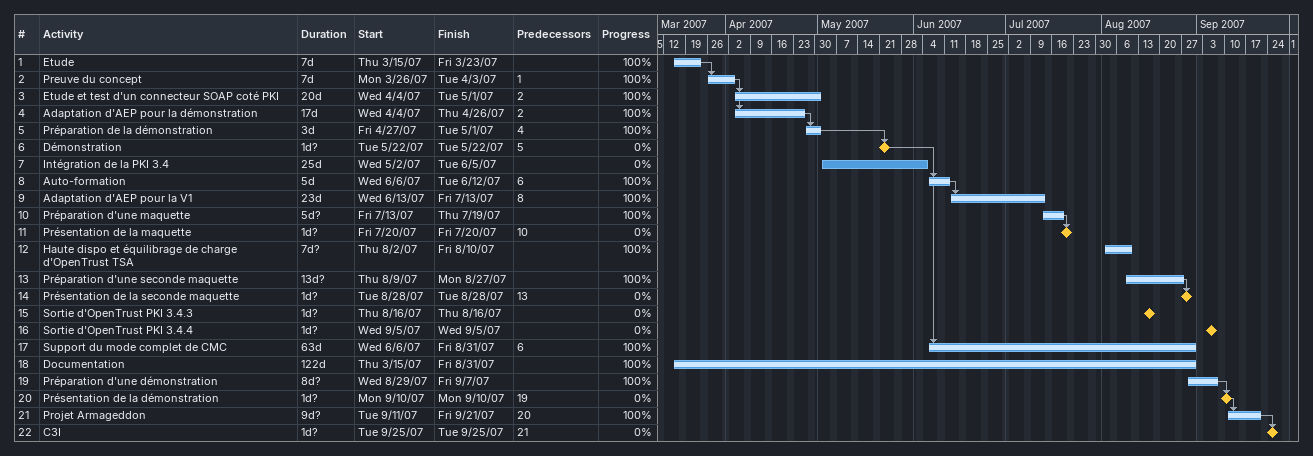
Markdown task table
| ID | Task | Duration | Start | Finish | Predecessors | % complete |
|---|---|---|---|---|---|---|
| 1 | Etude | 7d | 2007-03-15 | 2007-03-23 |  | 100 |
| 2 | Preuve du concept | 7d | 2007-03-26 | 2007-04-03 | 1 | 100 |
| 3 | Etude et test d'un connecteur SOAP coté PKI | 20d | 2007-04-04 | 2007-05-01 | 2 | 100 |
| 4 | Adaptation d'AEP pour la démonstration | 17d | 2007-04-04 | 2007-04-26 | 2 | 100 |
| 5 | Préparation de la démonstration | 3d | 2007-04-27 | 2007-05-01 | 4 | 100 |
| 6 | Démonstration | 1d? | 2007-05-22 | 2007-05-22 | 5 | 0 |
| 7 | Intégration de la PKI 3.4 | 25d | 2007-05-02 | 2007-06-05 |  | 0 |
| 8 | Auto-formation | 5d | 2007-06-06 | 2007-06-12 | 6 | 100 |
| 9 | Adaptation d'AEP pour la V1 | 23d | 2007-06-13 | 2007-07-13 | 8 | 100 |
| 10 | Préparation d'une maquette | 5d? | 2007-07-13 | 2007-07-19 |  | 100 |
| 11 | Présentation de la maquette | 1d? | 2007-07-20 | 2007-07-20 | 10 | 0 |
| 12 | Haute dispo et équilibrage de charge d'OpenTrust TSA | 7d? | 2007-08-02 | 2007-08-10 |  | 100 |
| 13 | Préparation d'une seconde maquette | 13d? | 2007-08-09 | 2007-08-27 |  | 100 |
| 14 | Présentation de la seconde maquette | 1d? | 2007-08-28 | 2007-08-28 | 13 | 0 |
| 15 | Sortie d'OpenTrust PKI 3.4.3 | 1d? | 2007-08-16 | 2007-08-16 |  | 0 |
| 16 | Sortie d'OpenTrust PKI 3.4.4 | 1d? | 2007-09-05 | 2007-09-05 |  | 0 |
| 17 | Support du mode complet de CMC | 63d | 2007-06-06 | 2007-08-31 | 6 | 100 |
| 18 | Documentation | 122d | 2007-03-15 | 2007-08-31 |  | 100 |
| 19 | Préparation d'une démonstration | 8d? | 2007-08-29 | 2007-09-07 |  | 100 |
| 20 | Présentation de la démonstration | 1d? | 2007-09-10 | 2007-09-10 | 19 | 0 |
| 21 | Projet Armageddon | 9d? | 2007-09-11 | 2007-09-21 | 20 | 100 |
| 22 | C3I | 1d? | 2007-09-25 | 2007-09-25 | 21 | 0 |
